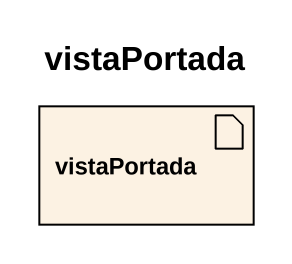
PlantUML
@startuml
title vistaPortada
artifact vistaPortada
@enduml
